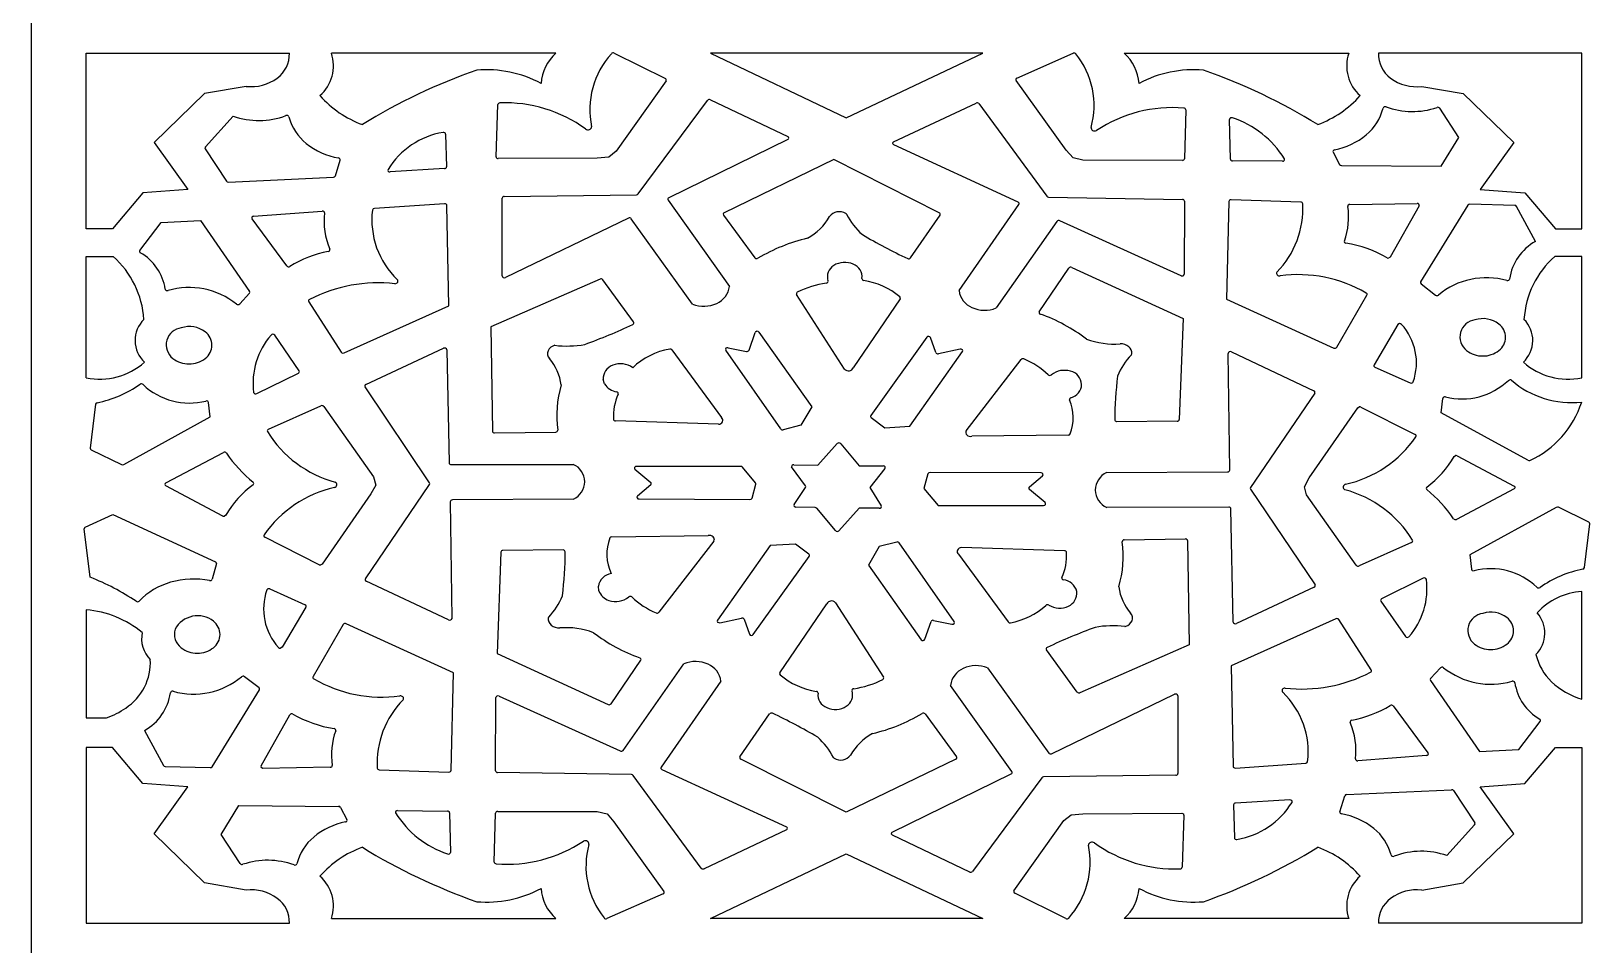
# Model space of a CAD drawing. Extents: x 0 to 1000, y 0 to 1000.
# Drawn here: x 0 to 286.7, y 341.8 to 509.8 of the extents above; entities that cross this region are included whole.
import ezdxf

# ---------------------------------------------------------------- set-up
doc = ezdxf.new("R2010")
doc.units = 0
doc.layers.add('WHITE', color=7, linetype='CONTINUOUS')

msp = doc.modelspace()

# ---------------------------------------------------------------- linework, layer by layer
at = {"layer": 'WHITE', "linetype": 'Continuous'}
for p, q in [((0, 1000), (0, 0)), ((10.1211, 473.424), (10.1211, 505.7211)), ((10.1211, 505.7211), (47.4949, 505.7211)), ((96.5472, 505.7211), (55.2218, 505.7211)), ((107.2497, 505.7211), (116.6621, 501.0519)), ((175.0745, 505.7211), (124.9941, 505.7211)), ((124.9941, 505.7211), (149.9393, 493.843)), ((149.9393, 493.843), (175.0745, 505.7211)), ((181.344, 501.1595), (191.6893, 505.7083)), ((201.0564, 505.7211), (242.382, 505.7211)), ((285.2334, 505.7211), (247.8596, 505.7211)), ((285.2334, 473.424), (285.2334, 505.7211)), ((39.5469, 499.619), (31.8933, 498.2972)), ((116.7963, 500.6234), (107.6321, 487.6833)), ((190.3924, 487.9114), (181.1936, 500.7212)), ((255.8076, 499.619), (263.4612, 498.2972)), ((31.8933, 498.2972), (22.6208, 489.2852)), ((85.5245, 486.6786), (85.8719, 496.2671)), ((111.6641, 479.8407), (124.4144, 497.0549)), ((124.9411, 497.1644), (139.1691, 490.3895)), ((158.663896, 489.400365), (173.8156, 496.5608)), ((174.3421, 496.4495), (186.8359, 479.4132)), ((263.4612, 498.2972), (272.7339, 489.2852)), ((37.1418, 494.1487), (32.0503, 488.4776)), ((212.4069, 495.3207), (212.1601, 486.3313)), ((220.6124, 486.2517), (220.435, 493.5419)), ((262.6326, 490.239), (259.1261, 495.6025)), ((76.2494, 490.8615), (76.411, 484.8206)), ((22.6208, 489.2852), (28.8025, 480.6336)), ((32.0211, 488.1418), (35.9186, 482.1854)), ((107.6321, 487.6833), (106.2417, 486.6377)), ((139.1734, 489.8453), (117.3138, 479.1295)), ((158.6665, 488.8507), (158.4693, 489.1242)), ((181.5592, 478.3158), (158.6665, 488.8507)), ((191.6594, 486.4916), (190.3924, 487.9114)), ((239.5011, 487.529), (240.6875, 485.2851)), ((259.4008, 484.9455), (262.6326, 490.239)), ((272.7339, 489.2852), (266.5521, 480.6336)), ((55.9548, 483.1672), (56.8223, 486.0735)), ((104.1021, 486.4518), (85.9142, 486.3531)), ((106.2417, 486.6377), (104.1021, 486.4518)), ((147.6773, 486.1848), (127.4883, 476.405)), ((167.0656, 476.3923), (147.6773, 486.1848)), ((193.4637, 486.0313), (191.6594, 486.4916)), ((211.7726, 486.0222), (193.4637, 486.0313)), ((230.1929, 485.8474), (220.9946, 485.942)), ((241.0394, 485.0943), (259.4008, 484.9455)), ((36.2826, 482.0187), (55.6008, 482.9264)), ((76.0518, 484.4982), (66.0236, 483.901)), ((20.5601, 480.0327), (14.9672, 473.424)), ((28.8025, 480.6336), (20.5601, 480.0327)), ((86.6583, 464.7626), (86.6387, 479.0566)), ((87.0199, 479.373), (111.3389, 479.6882)), ((187.1604, 479.2595), (211.7963, 478.8516)), ((266.5521, 480.6336), (274.7944, 480.0327)), ((274.7944, 480.0327), (280.3875, 473.424)), ((40.9295, 475.7399), (53.5527, 476.7049)), ((76.0648, 478.042), (63.1329, 477.1694)), ((76.822, 459.2541), (76.484, 477.7316)), ((117.1781, 478.6996), (128.4628, 462.8378)), ((127.3105, 476.2103), (127.3539, 475.9701)), ((170.7084, 462.0685), (181.7058, 477.8843)), ((212.1757, 478.5342), (212.1029, 465.0872)), ((220.3389, 478.4632), (219.8746, 460.519)), ((220.4609, 478.687), (220.3389, 478.4632)), ((233.557, 478.3498), (220.7419, 478.7725)), ((242.5901, 477.9113), (254.9495, 478.1006)), ((255.3089, 477.6526), (250.0211, 468.2452)), ((264.2929, 477.7987), (255.5967, 463.6864)), ((272.9189, 477.75), (264.6519, 477.9726)), ((276.7309, 471.1262), (273.2607, 477.5614)), ((14.9672, 473.424), (10.1211, 473.424)), ((19.9798, 469.4638), (23.9162, 474.6248)), ((23.9162, 474.6248), (31.1472, 474.9865)), ((31.1472, 474.9865), (40.1703, 461.9303)), ((47.0144, 466.6182), (40.634, 475.2619)), ((109.8644, 475.4088), (87.2429, 464.4907)), ((121.6743, 459.6136), (110.3956, 475.2967)), ((127.3539, 475.9701), (133.1455, 468.1027)), ((161.7737, 468.0872), (167.1996, 475.9683)), ((188.7069, 474.7903), (177.523, 458.8811)), ((211.5277, 464.8122), (189.2307, 474.9094)), ((280.3875, 473.424), (285.2334, 473.424)), ((10.1211, 446.067), (10.1211, 468.3572)), ((10.1211, 468.3572), (15.079, 468.3572)), ((250.0211, 468.2452), (249.769, 468.0715)), ((285.2334, 468.3572), (280.2757, 468.3572)), ((285.2334, 446.067), (285.2334, 468.3572)), ((185.4494, 458.2028), (190.8994, 466.2312)), ((191.4278, 466.3536), (211.8967, 456.9696)), ((104.6583, 464.1999), (84.5763, 455.3882)), ((110.8222, 456.3058), (105.1749, 464.0827)), ((255.6751, 463.3158), (258.3242, 461.2495)), ((40.1436, 461.5861), (38.3564, 459.6253)), ((51.066, 460.0123), (57.0251, 450.7404)), ((57.5545, 450.6103), (76.822, 459.2541)), ((149.6464, 447.6417), (140.8012, 461.3517)), ((159.8812, 460.5389), (151.2138, 447.8733)), ((219.8746, 460.519), (239.6445, 451.5192)), ((240.1833, 451.6604), (245.7238, 461.2397)), ((211.8967, 456.9696), (211.2029, 438.3653)), ((251.7357, 456.0076), (251.4191, 455.8302)), ((49.2935, 447.3345), (44.7945, 453.8851)), ((84.5763, 455.3882), (84.8562, 436.2246)), ((132.0567, 451.1186), (133.1754, 454.3727)), ((133.390022, 454.575706), (133.5, 454.6008)), ((133.8837, 454.4452), (143.585, 440.7297)), ((164.7449, 453.5124), (154.449, 439.123)), ((166.4203, 450.6993), (165.4514, 453.4406)), ((251.4191, 455.8302), (247.0385, 448.4415)), ((57.2562, 450.5847), (57.5545, 450.6103)), ((61.561, 444.8033), (75.8619, 451.4753)), ((76.4413, 451.2061), (76.8786, 430.3931)), ((117.8832, 451.1936), (126.9849, 438.7329)), ((137.8848, 436.6451), (127.7686, 451.1191)), ((128.1981, 451.5827), (131.5907, 450.8972)), ((161.6319, 437.1355), (171.3308, 450.852)), ((170.8994, 451.3165), (166.8883, 450.4805)), ((171.3039, 451.2011), (171.222289, 451.266283)), ((220.4902, 429.08), (220.2193, 450.533)), ((220.7998, 450.8102), (235.9726, 443.6771)), ((171.9949, 436.3058), (182.1158, 449.4144)), ((247.2009, 448.0265), (253.6898, 445.12)), ((41.511, 443.1388), (49.1559, 446.9093)), ((105.493153, 444.922722), (105.2251, 445.7049)), ((271.7517, 445.5688), (272.0196, 445.6878)), ((73.2993, 426.7544), (61.4138, 444.3761)), ((236.1179, 443.2495), (224.2926, 425.8979)), ((259.4038, 439.6344), (259.6914, 442.2627)), ((11.8382, 441.1901), (10.8592, 433.1311)), ((17.0245, 430.1152), (32.9308, 438.8758)), ((32.9308, 438.8758), (32.6432, 441.5041)), ((43.6382, 436.5734), (53.2976, 440.8936)), ((53.8194, 440.7743), (62.9641, 427.825)), ((143.585, 440.7297), (141.5648, 437.3275)), ((154.5214, 438.7308), (157.0128, 436.8625)), ((235.0859, 427.6326), (244.0751, 440.5411)), ((244.0751, 440.5411), (244.3156, 440.6913)), ((244.6152, 440.654), (254.613, 435.614)), ((275.3101, 430.8738), (259.4038, 439.6344)), ((85.2501, 435.9121), (96.4917, 436.073)), ((126.4469, 437.5089), (107.4811, 438.1103)), ((141.5648, 437.3275), (138.3373, 436.5)), ((157.0128, 436.8625), (161.6319, 437.1355)), ((199.7471, 437.9543), (199.4711, 438.045)), ((210.8203, 438.0588), (199.7471, 437.9543)), ((144.6988, 429.9593), (148.2843, 433.9432)), ((148.9163, 433.9345), (152.3329, 429.8526)), ((190.7934, 435.5183), (173.0243, 435.3136)), ((11.0456, 432.8286), (16.6087, 430.1062)), ((24.7572, 426.7248), (35.3699, 432.3318)), ((77.2669, 430.0822), (99.734753, 430.129899)), ((261.7615, 431.5731), (262.0053, 431.7458)), ((262.3247, 431.7078), (272.8339, 426.1522)), ((62.9641, 427.825), (63.3779, 426.3192)), ((111.0714, 429.2292), (113.9639, 426.8112)), ((130.5432, 429.7675), (111.3485, 429.7662)), ((133.2536, 426.751), (130.8639, 429.6286)), ((142.4457, 426.1781), (139.866803, 429.704704)), ((140.2976, 430.0638), (144.6988, 429.9593)), ((152.3329, 429.8526), (156.7357, 429.8344)), ((157.0594, 429.3469), (154.3067, 425.8592)), ((164.9794, 428.4036), (164.2436, 425.708)), ((185.7716, 428.5664), (165.3595, 428.6511)), ((183.6252, 425.975), (186.0488, 428.0309)), ((197.8296, 428.6279), (220.1058, 428.7606)), ((234.2131, 426.0268), (235.0859, 427.6326)), ((35.2665, 420.6383), (24.7572, 426.1937)), ((62.5053, 424.7134), (53.5162, 411.8049)), ((61.4734, 409.0965), (73.2986, 426.448)), ((63.3779, 426.3192), (62.5053, 424.7134)), ((113.9658, 426.371), (111.5423, 424.3152)), ((132.6116, 423.9424), (133.3111, 426.5048)), ((140.3684, 422.7389), (142.4532, 425.8648)), ((154.3067, 425.8592), (156.3584, 422.5156)), ((164.2436, 425.708), (166.8425, 422.5786)), ((186.5196, 423.1168), (183.6272, 425.5348)), ((224.2918, 425.5916), (236.1772, 407.97)), ((234.627, 424.5212), (234.2131, 426.0268)), ((243.7719, 411.5719), (234.627, 424.5212)), ((272.8339, 425.6214), (262.2211, 420.0142)), ((272.8339, 426.1522), (273.0108, 425.8868)), ((77.1009, 423.266), (77.372, 401.813)), ((99.7615, 423.7181), (77.4854, 423.5854)), ((111.8194, 423.7797), (132.2315, 423.6951)), ((144.2067, 422.1881), (140.6972, 422.2716)), ((147.9493, 417.9479), (144.5152, 422.0504)), ((152.3017, 422.0731), (148.5813, 417.9391)), ((156.0102, 422.0577), (152.3017, 422.0731)), ((166.8425, 422.5786), (186.2425, 422.5798)), ((220.3242, 422.2637), (197.8558, 422.2163)), ((221.1497, 401.1399), (220.7126, 421.9529)), ((280.5665, 422.2308), (264.6604, 413.4702)), ((286.5455, 419.5173), (280.9823, 422.2399)), ((9.9294, 418.56), (15.0347, 420.9351)), ((15.0347, 420.9351), (33.8837, 412.2305)), ((35.8297, 420.7729), (35.5859, 420.6002)), ((285.7528, 411.1558), (286.7318, 419.2149)), ((10.8821, 409.3692), (9.7358, 418.2521)), ((52.9758, 411.6921), (42.978, 416.732)), ((106.7976, 416.8277), (124.5668, 417.0325)), ((125.5962, 416.0402), (115.4753, 402.9316)), ((159.2537, 415.846), (156.0262, 415.0186)), ((201.0996, 416.273), (212.3409, 416.4341)), ((212.7351, 416.1216), (213.0148, 396.9578)), ((253.9528, 415.7726), (244.2934, 411.4524)), ((86.3881, 413.9807), (85.6945, 395.3764)), ((97.8439, 414.3917), (86.7707, 414.2872)), ((98.1202, 414.3009), (97.8439, 414.3917)), ((135.9591, 415.2106), (126.2604, 401.494)), ((132.8464, 398.8336), (143.1423, 413.223)), ((140.5782, 415.4836), (135.9591, 415.2106)), ((143.0698, 413.6154), (140.5782, 415.4836)), ((156.0262, 415.0186), (154.0063, 411.6164)), ((169.8224, 401.227), (159.7062, 415.7009)), ((170.6061, 413.6132), (179.7079, 401.1524)), ((190.1101, 414.2357), (171.1441, 414.8372)), ((264.6604, 413.4702), (264.9478, 410.8419)), ((34.0711, 411.887), (33.2906, 409.0024)), ((53.5162, 411.8049), (53.2754, 411.6547)), ((154.0063, 411.6164), (163.7073, 397.9007)), ((265.1151, 410.6089), (265.4416, 410.5663)), ((43.3431, 407.0378), (43.567, 407.241)), ((43.9012, 407.226), (50.3902, 404.3195)), ((76.7913, 401.5358), (61.6185, 408.6689)), ((104.443033, 406.904791), (104.3529, 407.7137)), ((236.03, 407.5428), (221.7294, 400.8708)), ((256.08, 409.2072), (248.4354, 405.4367)), ((137.7101, 391.8072), (146.3775, 404.4727)), ((147.9448, 404.7043), (156.7898, 390.9943)), ((248.2978, 405.0115), (252.7965, 398.4611)), ((285.2334, 386.9849), (285.2334, 406.7683)), ((10.1211, 403.4162), (10.1211, 383.5365)), ((50.5525, 403.9045), (46.1719, 396.5158)), ((77.372, 401.813), (77.1801, 401.5369)), ((126.6916, 401.0295), (130.7028, 401.8655)), ((131.1707, 401.6468), (132.1398, 398.9054)), ((166.0005, 401.4488), (169.393, 400.7633)), ((240.0365, 401.7358), (220.7692, 393.092)), ((246.5251, 392.3337), (240.566, 401.6056)), ((57.4077, 400.6857), (51.8674, 391.1063)), ((77.7166, 391.827), (57.9466, 400.8268)), ((164.4156, 397.9735), (165.5345, 401.2275)), ((46.1719, 396.5158), (45.8553, 396.3385)), ((192.4164, 388.2633), (186.7688, 396.0402)), ((213.0148, 396.9578), (192.9328, 388.1461)), ((253.1166, 398.2997), (253.4533, 398.4362)), ((85.6945, 395.3764), (106.1633, 385.9924)), ((106.6916, 386.1149), (112.1416, 394.1433)), ((108.8842, 377.5557), (120.068, 393.4649)), ((112.1696, 394.3982), (111.9574, 394.5866)), ((220.7692, 393.092), (221.1072, 374.6144)), ((41.9159, 389.0302), (39.2668, 391.0965)), ((77.2521, 373.8828), (77.7166, 391.827)), ((126.8826, 390.2776), (115.8853, 374.4617)), ((175.9167, 392.7326), (187.1954, 377.0493)), ((257.4207, 390.4158), (266.4438, 377.3595)), ((259.2346, 392.7208), (257.4474, 390.7599)), ((33.2981, 374.5474), (41.9945, 388.6596)), ((85.41531, 373.81369), (85.4881, 387.2588)), ((86.0633, 387.5338), (108.3605, 377.4366)), ((180.4129, 373.6465), (169.1284, 389.5082)), ((187.7266, 376.9372), (210.3483, 387.8553)), ((210.9327, 387.5834), (210.9523, 373.2894)), ((130.3915, 376.3777), (135.8173, 384.2588)), ((164.4455, 384.2433), (170.2371, 376.3759)), ((250.5766, 385.7278), (256.9573, 377.0843)), ((10.1211, 383.5365), (13.8838, 383.5365)), ((42.2821, 374.6935), (47.5699, 384.1008)), ((273.6748, 377.7214), (277.6112, 382.8822)), ((20.8601, 381.22), (24.3305, 374.7846)), ((14.9672, 378.0645), (10.1211, 378.0645)), ((10.1211, 378.0645), (10.1211, 345.7674)), ((20.5601, 371.4556), (14.9672, 378.0645)), ((149.9137, 366.1612), (130.5254, 375.9538)), ((170.1027, 375.941), (149.9137, 366.1612)), ((256.6616, 376.6061), (244.0383, 375.641)), ((256.9573, 377.0843), (256.9711, 376.7785)), ((266.4438, 377.3595), (273.6748, 377.7214)), ((274.7944, 371.4556), (280.3875, 378.0645)), ((280.3875, 378.0645), (285.2334, 378.0645)), ((285.2334, 378.0645), (285.2334, 345.7674)), ((24.6721, 374.596), (32.9394, 374.3735)), ((42.6415, 374.2455), (42.3101, 374.3883)), ((55.0011, 374.4347), (42.6415, 374.2455)), ((64.0341, 373.9962), (76.8492, 373.5735)), ((110.4308, 373.0866), (85.795, 373.4944)), ((123.2489, 355.8966), (110.7552, 372.9329)), ((115.8489, 374.2212), (116.032, 374.0302)), ((116.032, 374.0302), (138.9247, 363.4953)), ((158.4176, 362.5007), (180.2775, 373.2165)), ((210.5712, 372.973), (186.2524, 372.6578)), ((221.5264, 374.3041), (234.4584, 375.1766)), ((28.8025, 370.8549), (20.5601, 371.4556)), ((22.6208, 362.2033), (28.8025, 370.8549)), ((185.927, 372.5053), (173.1766, 355.2911)), ((241.9902, 369.4195), (261.3086, 370.3273)), ((261.6724, 370.1605), (265.57, 364.2044)), ((266.5521, 370.8549), (274.7944, 371.4556)), ((272.7339, 362.2033), (266.5521, 370.8549)), ((34.9586, 362.107), (38.1902, 367.4006)), ((38.1902, 367.4006), (56.5518, 367.2518)), ((56.9035, 367.0609), (58.0899, 364.8169)), ((221.1803, 367.5256), (221.3416, 361.4845)), ((231.5676, 368.445), (221.5392, 367.8478)), ((231.9139, 368.3099), (231.5676, 368.445)), ((240.7687, 366.2727), (241.6362, 369.1788)), ((67.3983, 366.4986), (76.5964, 366.404)), ((76.9789, 366.0943), (77.156, 358.8041)), ((85.1841, 357.0252), (85.4311, 366.0147)), ((85.8185, 366.3239), (104.1275, 366.3148)), ((104.1275, 366.3148), (105.9317, 365.8545)), ((105.9317, 365.8545), (107.1986, 364.4346)), ((107.1986, 364.4346), (116.3976, 351.6248)), ((180.7947, 351.7227), (189.9589, 364.6627)), ((189.9589, 364.6627), (191.3494, 365.7083)), ((191.3494, 365.7083), (193.4891, 365.8942)), ((193.4891, 365.8942), (211.6768, 365.9929)), ((211.6768, 365.9929), (211.9565, 365.8978)), ((212.0668, 365.6674), (211.7194, 356.0788)), ((31.8933, 353.1914), (22.6208, 362.2033)), ((38.4649, 356.7435), (34.9586, 362.107)), ((138.9285, 362.9462), (123.7754, 355.7852)), ((158.4219, 361.9565), (158.2296, 362.2278)), ((172.6499, 355.1816), (158.4219, 361.9565)), ((265.5407, 363.8684), (260.4495, 358.1973)), ((263.4612, 353.1914), (272.7339, 362.2033)), ((124.9941, 346.6249), (149.9393, 358.503)), ((149.9393, 358.503), (175.0745, 346.6249)), ((39.5469, 351.8695), (31.8933, 353.1914)), ((255.8076, 351.8695), (263.4612, 353.1914)), ((116.247, 351.1865), (105.902, 346.6378)), ((190.3413, 346.6249), (180.9289, 351.2941)), ((10.1211, 345.7674), (47.4949, 345.7674)), ((55.2216, 346.6249), (96.5472, 346.6249)), ((175.0745, 346.6249), (124.9941, 346.6249)), ((242.382, 346.6249), (201.0564, 346.6249)), ((285.2334, 345.7674), (247.8596, 345.7674))]:
    msp.add_line(p, q, dxfattribs=at)
for centre, radius, start, end in [((42.03126, 505.547269), 5.466404, 306.398334, 1.822305), ((48.321606, 503.397538), 7.280908, 311.251654, 18.610368), ((101.762525, 499.686932), 7.975638, 130.83682, 176.507432), ((118.163985, 495.341212), 15.382082, 138.008187, 191.802424), ((107.051059, 505.323875), 0.444124, 63.431598, 136.033991), ((191.870493, 505.307447), 0.439903, 41.216302, 114.323835), ((180.289934, 496.089733), 15.240632, 344.742255, 38.596382), ((195.841075, 499.686932), 7.975638, 3.492568, 49.16318), ((249.281619, 503.39726), 7.280451, 161.386111, 228.749126), ((253.142334, 505.4596), 5.289202, 177.166122, 234.617294), ((118.213985, 399.239288), 109.548758, 109.328954, 121.531176), ((83.735069, 481.280328), 21.407068, 61.949603, 94.771722), ((213.868617, 481.279985), 21.407411, 85.228316, 118.050168), ((179.387267, 399.234142), 109.554425, 58.46914, 70.670729), ((40.452537, 507.723324), 8.154768, 263.623803, 306.254097), ((116.56077, 500.7849), 0.285581, 325.561963, 69.217639), ((181.404456, 500.880337), 0.264168, 160.986644, 217.042594), ((181.470433, 500.846218), 0.337833, 111.977752, 159.160934), ((254.847532, 507.51869), 7.957816, 233.191795, 276.929308), ((67.407991, 510.527021), 19.050573, 221.420255, 250.10171), ((86.225232, 496.217599), 0.356782, 86.727297, 172.024963), ((87.222641, 471.520468), 25.072376, 53.938436, 92.233314), ((124.748615, 496.768788), 0.439954, 64.054683, 139.434106), ((174.007013, 496.165327), 0.43936, 40.29982, 115.827451), ((230.195766, 510.526669), 19.050223, 289.898491, 318.580227), ((41.860936, 507.559316), 14.216711, 250.613255, 290.582489), ((47.022912, 493.816027), 0.464025, 68.04505, 110.698737), ((47.082431, 493.932593), 0.333862, 16.586805, 70.03986), ((56.480724, 496.486209), 9.405278, 195.151692, 231.308347), ((210.023867, 470.357271), 25.366756, 85.410771, 123.597066), ((212.060321, 495.295255), 0.347512, 4.198923, 91.124716), ((220.751316, 493.529248), 0.316569, 117.243377, 177.709478), ((220.822822, 493.402619), 0.461918, 70.633313, 117.938827), ((215.439131, 476.963123), 17.760403, 31.71399, 71.83506), ((239.655317, 497.90704), 9.328715, 309.64354, 345.827636), ((249.031085, 495.522939), 0.345779, 111.884517, 163.17925), ((249.080377, 495.413786), 0.465466, 69.970658, 112.506795), ((254.088894, 509.229942), 14.2305, 250.077205, 288.629974), ((258.783816, 495.340764), 0.430887, 37.404287, 110.218688), ((78.197271, 476.622149), 14.740831, 99.474511, 148.389673), ((75.863642, 490.722218), 0.449377, 58.506092, 101.923237), ((75.94788, 490.843519), 0.302056, 3.41268, 60.111132), ((102.427866, 492.457292), 0.803929, 236.281943, 289.90701), ((102.516607, 492.266737), 0.594835, 288.119463, 353.073275), ((139.061925, 490.109728), 0.299597, 1.639475, 69.039205), ((195.495882, 491.98116), 0.512017, 168.983777, 242.669045), ((195.66305, 492.219119), 0.801126, 239.860564, 293.86715), ((237.383343, 500.558752), 12.82028, 280.705272, 309.901271), ((32.244441, 488.291549), 0.268897, 136.218882, 213.841637), ((58.73128, 499.194067), 12.925865, 231.025336, 260.197863), ((139.052296, 490.12993), 0.309323, 293.048677, 357.845253), ((158.779817, 489.112041), 0.310755, 111.902642, 177.757573), ((239.735707, 487.65432), 0.26598, 148.017357, 208.109873), ((239.828914, 487.585335), 0.381688, 99.67014, 146.644447), ((56.474619, 486.078722), 0.382313, 38.190827, 81.564868), ((56.565027, 486.148649), 0.268024, 343.717085, 38.39154), ((76.062825, 484.847217), 0.349191, 268.190771, 355.628362), ((85.812008, 486.674308), 0.28754, 179.144798, 231.878341), ((85.901849, 486.775984), 0.423064, 230.806969, 271.672958), ((211.804137, 486.380106), 0.359293, 264.964326, 352.192821), ((220.966858, 486.29845), 0.357528, 187.513417, 274.450278), ((230.207704, 486.262786), 0.415649, 267.958927, 319.52846), ((230.314179, 486.163339), 0.270182, 320.916005, 30.237966), ((241.026866, 485.491094), 0.396992, 211.257664, 271.809283), ((36.25034, 482.429017), 0.411583, 216.292098, 274.495465), ((55.604524, 483.301533), 0.375152, 269.431269, 339.017842), ((65.876397, 484.2155), 0.268148, 150.289141, 221.992391), ((65.982743, 484.308107), 0.409152, 221.667496, 275.730984), ((86.992287, 479.018433), 0.355641, 85.546908, 173.83915), ((111.344416, 480.099425), 0.411262, 269.231497, 321.016227), ((117.413844, 478.861554), 0.286014, 110.474243, 214.488653), ((187.155596, 479.668758), 0.409286, 218.638127, 270.672557), ((211.822707, 478.497709), 0.354875, 5.901995, 94.267374), ((53.595595, 476.278024), 0.429025, 51.460716, 95.738204), ((53.690759, 476.386502), 0.284967, 354.683988, 52.837723), ((67.175422, 474.834564), 13.288777, 173.407979, 202.860141), ((77.804337, 475.055356), 15.136199, 173.03926, 226.313596), ((63.13123, 476.808652), 0.360752, 89.734748, 167.016841), ((76.10234, 477.609326), 0.4343, 54.116511, 94.958727), ((76.189028, 477.718291), 0.295273, 2.583377, 55.351944), ((127.623615, 476.102897), 0.331023, 114.12807, 161.067287), ((148.586418, 474.513369), 2.058274, 100.217808, 145.718878), ((148.684862, 474.209829), 2.374853, 59.463342, 101.256172), ((149.720841, 475.967421), 0.334662, 27.085682, 59.339942), ((160.925576, 481.555909), 12.186428, 206.492388, 228.836833), ((166.961731, 476.126299), 0.285561, 326.406785, 68.670219), ((181.43787, 478.016544), 0.322917, 19.587464, 67.930464), ((181.490445, 478.039794), 0.265624, 324.169357, 18.664279), ((220.722472, 478.331841), 0.441087, 87.475546, 126.371366), ((217.324143, 477.154686), 16.628153, 315.379779, 3.091314), ((233.574243, 477.991287), 0.358927, 9.641264, 92.753496), ((229.360807, 475.626146), 12.996335, 340.027501, 8.560567), ((242.498733, 477.589861), 0.287861, 132.380489, 185.811596), ((242.589686, 477.483661), 0.42764, 89.944539, 131.791089), ((254.973215, 477.699871), 0.40143, 39.961763, 93.386733), ((255.077189, 477.78517), 0.266954, 330.224562, 40.262495), ((264.627359, 477.565752), 0.407587, 86.548097, 145.143101), ((272.923374, 477.354086), 0.395939, 31.574088, 90.647431), ((40.845006, 475.424761), 0.266547, 147.621349, 217.662014), ((40.947034, 475.344219), 0.396069, 92.537267, 145.685012), ((110.062251, 474.98609), 0.466721, 78.111377, 115.082099), ((110.086619, 475.060658), 0.388826, 37.37758, 79.361605), ((137.369449, 481.345418), 11.078753, 299.547619, 329.20047), ((189.045191, 474.513883), 0.436861, 64.872091, 140.747787), ((150.145588, 440.540579), 32.013316, 103.204448, 120.895056), ((200.202726, 551.662248), 92.317759, 239.180001, 245.038716), ((241.826609, 471.097437), 0.266603, 160.370245, 217.782033), ((241.918998, 471.167049), 0.382274, 217.544521, 262.907864), ((238.429786, 448.939799), 22.117374, 60.132347, 81.046961), ((281.26254, 462.923928), 9.370861, 118.920033, 172.140746), ((3.839288, 455.698805), 16.928263, 3.687705, 48.397309), ((20.202519, 469.293961), 0.280087, 142.671886, 242.686928), ((15.406974, 460.93141), 9.360187, 8.714619, 60.092319), ((58.728305, 448.200634), 21.452681, 100.946243, 121.31165), ((54.589243, 469.644384), 0.38696, 279.738744, 324.176561), ((54.681553, 469.570346), 0.268847, 325.456122, 22.239658), ((133.456338, 468.347228), 0.395493, 218.191175, 262.088303), ((133.476588, 468.411006), 0.461589, 260.688235, 300.059881), ((161.436571, 468.390763), 0.464878, 245.542139, 282.779313), ((161.45603, 468.32593), 0.397374, 282.110737, 323.074995), ((249.669585, 468.521697), 0.461043, 240.734445, 282.452535), ((291.515412, 455.698805), 16.928263, 131.602691, 176.312971), ((47.325664, 466.863632), 0.396386, 218.255783, 262.321363), ((47.345242, 466.927511), 0.462436, 260.974789, 300.435863), ((86.970137, 464.77795), 0.312214, 182.818151, 248.18214), ((148.902531, 464.604267), 2.435434, 121.415064, 197.670975), ((149.659519, 463.452038), 3.813601, 65.734122, 122.097811), ((150.336994, 464.574631), 2.516623, 353.613605, 69.294082), ((191.217453, 465.995125), 0.396092, 102.384919, 143.415374), ((191.238041, 465.929959), 0.464198, 65.871281, 103.141852), ((211.71559, 465.23612), 0.463692, 246.096139, 294.978965), ((211.77931, 465.112264), 0.324559, 294.015443, 355.570924), ((229.4945, 465.253541), 0.401417, 146.516719, 222.995244), ((229.657703, 465.400584), 0.62107, 222.649721, 279.648871), ((233.086675, 440.161267), 24.850464, 59.755584, 97.688964), ((24.969774, 462.39939), 0.314638, 189.104981, 244.79855), ((25.044407, 462.521389), 0.45707, 242.844911, 286.079251), ((29.069831, 448.690512), 13.947695, 51.429501, 106.232293), ((39.950778, 461.774193), 0.269369, 315.711335, 35.417428), ((63.833397, 436.144921), 27.370602, 83.520724, 117.495655), ((66.924969, 463.933806), 0.593113, 269.713198, 327.771461), ((67.076762, 463.814943), 0.401796, 330.567315, 47.230917), ((87.045704, 464.907478), 0.461075, 245.445445, 295.320845), ((104.839381, 463.800928), 0.438142, 40.02379, 114.411784), ((124.506938, 463.379662), 3.992801, 294.02268, 352.200334), ((141.044167, 461.501643), 0.28551, 111.873074, 211.680118), ((148.767862, 446.35841), 17.283581, 98.273768, 116.938553), ((146.232049, 463.854993), 0.395894, 277.058839, 321.621321), ((146.32775, 463.773403), 0.270254, 322.584592, 19.809381), ((153.166256, 464.27137), 0.329084, 175.934708, 266.226896), ((151.054668, 450.466713), 13.63738, 49.978096, 81.184669), ((174.520795, 462.529057), 3.840113, 186.888252, 247.7058), ((255.831012, 463.542376), 0.275037, 148.422259, 235.467234), ((267.725797, 450.555302), 13.891668, 74.353496, 129.569035), ((271.593286, 464.378179), 0.462072, 254.833966, 297.549383), ((271.658473, 464.258197), 0.325553, 297.144042, 350.64886), ((38.041679, 459.934884), 0.437382, 230.911383, 273.673195), ((38.051485, 459.926868), 0.428855, 272.434311, 315.316251), ((51.308044, 460.161938), 0.284565, 112.990388, 211.725452), ((123.764977, 464.852686), 5.640829, 248.245347, 294.815286), ((159.656909, 460.694674), 0.273078, 325.219353, 52.115237), ((175.402889, 464.068347), 5.603785, 245.330922, 292.230617), ((245.476953, 461.37682), 0.282374, 330.948458, 63.352075), ((258.58758, 461.601087), 0.439297, 233.162442, 272.155153), ((258.595732, 461.600724), 0.438703, 271.092988, 309.825497), ((24.575557, 452.907888), 5.460884, 134.728055, 226.91468), ((110.550577, 456.175633), 0.332182, 293.757181, 340.600846), ((110.61287, 456.145639), 0.263573, 342.253354, 37.419941), ((185.666281, 458.050044), 0.265277, 144.841875, 202.670133), ((185.730638, 458.082338), 0.337145, 203.518919, 253.307877), ((175.668049, 429.276343), 30.176161, 52.310768, 70.715901), ((251.773808, 455.583989), 0.425322, 43.210793, 95.140535), ((265.975057, 453.557079), 3.144094, 96.763193, 232.563341), ((267.103131, 452.213373), 4.710572, 51.846822, 108.546891), ((268.101769, 453.420992), 3.144267, 1.239353, 52.562326), ((270.779201, 452.907836), 5.460738, 313.084479, 45.271287), ((27.983729, 452.107437), 3.144365, 96.73646, 232.559735), ((29.111462, 450.763464), 4.710681, 51.847764, 108.523796), ((30.110294, 451.971356), 3.144043, 1.240103, 52.5635), ((54.146815, 445.101083), 13.333262, 138.649979, 187.446445), ((44.453837, 453.61351), 0.433279, 87.279724, 136.856075), ((44.471315, 453.641758), 0.404554, 36.977907, 89.563116), ((69.031257, 543.352933), 96.891527, 289.787499, 295.460871), ((133.496876, 454.247784), 0.344893, 108.048339, 158.76531), ((133.555115, 454.185819), 0.418625, 38.287118, 97.565299), ((165.078699, 453.236365), 0.433147, 83.584181, 140.410967), ((165.107565, 453.293221), 0.374089, 23.201565, 87.00671), ((199.302314, 467.321226), 15.084525, 249.894861, 273.981125), ((244.365345, 448.789375), 10.477761, 340.594958, 42.553075), ((268.101993, 453.557133), 3.144046, 307.433898, 358.758276), ((30.110046, 452.107517), 3.144292, 307.436125, 358.758668), ((57.337223, 450.954316), 0.378393, 214.425143, 257.635854), ((76.054079, 451.055268), 0.461908, 65.503912, 114.585683), ((76.129065, 451.185172), 0.312936, 3.834598, 68.136673), ((96.376135, 450.474612), 1.380308, 157.860424, 220.815913), ((96.783427, 450.230435), 1.851017, 104.399913, 155.61015), ((98.556356, 470.153506), 18.267233, 262.977751, 280.330676), ((119.825948, 438.216069), 13.334721, 100.215597, 133.454004), ((117.552969, 450.921525), 0.427875, 39.484792, 102.412144), ((127.992371, 451.276173), 0.273396, 135.851227, 215.066466), ((128.10382, 451.155394), 0.437584, 77.55771, 134.667957), ((131.691125, 451.286942), 0.402473, 255.550895, 335.274572), ((166.78578, 450.871129), 0.403858, 205.180314, 284.705499), ((170.994838, 450.86698), 0.459539, 60.33328, 101.986556), ((171.112904, 451.010796), 0.26962, 323.916462, 44.89601), ((210.729166, 442.131551), 11.659975, 135.655736, 158.669797), ((200.517096, 450.074042), 2.205427, 49.93951, 94.355639), ((201.019099, 450.622374), 1.463001, 352.811381, 51.165865), ((202.184019, 450.48554), 0.290288, 315.340648, 350.834237), ((220.542524, 450.513336), 0.323822, 113.983317, 176.518575), ((220.606433, 450.388438), 0.463977, 65.369814, 114.924841), ((239.833435, 451.943642), 0.464594, 246.004348, 284.721718), ((239.858699, 451.868601), 0.385634, 283.924607, 327.323586), ((266.973736, 454.764611), 4.710355, 231.846417, 270.786587), ((267.10303, 454.765002), 4.710746, 269.213897, 308.151928), ((12.661425, 458.101616), 12.299806, 258.080703, 311.710425), ((28.982035, 453.314435), 4.709979, 231.843606, 270.786654), ((29.111313, 453.315022), 4.710565, 269.214073, 308.153913), ((49.054705, 447.176912), 0.286106, 290.713568, 33.421982), ((88.412147, 443.546786), 9.175264, 7.37532, 41.050485), ((107.903971, 445.84215), 2.682385, 109.860078, 182.932936), ((108.405743, 444.866402), 3.773178, 53.413348, 111.993211), ((150.359684, 448.289412), 0.963485, 222.241651, 279.73495), ((150.417851, 448.19002), 0.856649, 277.02359, 338.301638), ((182.445612, 449.123745), 0.439609, 66.016723, 138.611042), ((176.770952, 435.72082), 14.994269, 46.490128, 67.022332), ((190.049887, 443.64152), 3.783119, 72.507822, 128.912211), ((247.292474, 448.301611), 0.289951, 151.154017, 251.58931), ((282.693169, 458.101683), 12.299852, 228.289803, 281.918803), ((7.917089, 462.179087), 21.137431, 281.48917, 304.946007), ((20.278662, 444.477641), 0.453118, 85.400246, 124.088823), ((20.290022, 444.511272), 0.418773, 45.565912, 86.580487), ((29.1125, 453.77589), 12.374601, 226.428554, 284.207733), ((61.655858, 444.531655), 0.287731, 109.249049, 212.726194), ((116.15097, 439.108381), 19.467197, 163.232031, 187.922942), ((108.180905, 446.57084), 3.152825, 211.516449, 261.287011), ((187.381825, 446.910725), 0.426726, 227.621349, 269.902699), ((187.391913, 446.926054), 0.442187, 268.598717, 309.570773), ((190.662505, 444.718806), 2.58467, 2.507817, 78.291933), ((190.575957, 444.959498), 2.671792, 284.745561, 357.262655), ((258.183264, 438.615946), 58.828987, 172.423265, 180.337906), ((253.876526, 445.54779), 0.466766, 246.419272, 288.444), ((253.913733, 445.451346), 0.363536, 287.690116, 336.811351), ((263.222277, 454.534858), 12.375025, 255.793351, 313.570362), ((272.058211, 445.243308), 0.446166, 55.612423, 94.964513), ((283.362906, 458.309479), 16.834518, 228.962701, 276.379342), ((32.257872, 441.336877), 0.45594, 61.403868, 103.724311), ((32.334915, 441.459546), 0.311488, 8.223504, 63.046924), ((41.24714, 443.434549), 0.326966, 190.832385, 250.890536), ((41.310447, 443.556564), 0.463409, 248.432591, 295.6439), ((117.401002, 438.866352), 10.302025, 156.103227, 182.514941), ((107.650604, 443.085013), 0.373127, 34.825862, 81.881012), ((107.740407, 443.146517), 0.264285, 336.136981, 34.998846), ((191.322316, 442.080817), 0.302248, 102.674403, 198.862613), ((183.151435, 438.706926), 8.538408, 339.693937, 22.562964), ((235.877035, 443.40614), 0.287319, 326.963211, 70.572676), ((260.01026, 442.210321), 0.323133, 118.011613, 170.671375), ((260.077733, 442.089385), 0.4616, 76.537208, 118.355597), ((268.285831, 447.042122), 17.80628, 294.697912, 342.133663), ((12.175886, 441.124685), 0.343964, 98.120441, 169.036679), ((53.481402, 440.496734), 0.437362, 39.39304, 114.850398), ((126.64426, 438.223618), 0.612702, 336.326101, 56.222853), ((154.672398, 438.961457), 0.275687, 144.128657, 236.789422), ((244.411208, 440.237374), 0.463886, 63.912368, 101.894092), ((43.730213, 436.297935), 0.290426, 108.470859, 207.796558), ((61.304858, 447.087196), 20.91204, 211.494167, 255.064879), ((85.147343, 436.235079), 0.291332, 182.061359, 233.364738), ((85.235337, 436.339776), 0.427931, 232.275306, 271.976985), ((96.491871, 436.501339), 0.428339, 269.977086, 311.554057), ((96.583645, 436.394566), 0.28757, 311.982074, 6.07503), ((107.462617, 438.46752), 0.357698, 188.556527, 272.961967), ((126.436547, 438.373747), 0.864909, 270.685844, 332.740492), ((138.220241, 436.913066), 0.429332, 218.619496, 285.822258), ((172.516464, 435.991279), 0.609059, 148.908553, 228.488778), ((199.645973, 438.277335), 0.290792, 181.642522, 233.032176), ((210.847841, 438.416469), 0.358727, 265.596894, 351.799384), ((11.161897, 433.108942), 0.303507, 175.81324, 247.469374), ((148.593018, 433.638351), 0.433867, 88.668511, 135.361286), ((148.607027, 433.655791), 0.416328, 42.024372, 90.540413), ((172.768558, 436.247087), 0.967885, 227.350123, 285.321058), ((190.80875, 435.902846), 0.384852, 267.714183, 335.589918), ((237.032062, 447.501236), 21.572784, 282.788617, 325.223106), ((254.508792, 435.347708), 0.285956, 328.077034, 68.628102), ((16.807666, 430.523462), 0.462271, 244.506471, 297.973479), ((35.580969, 431.918215), 0.464331, 78.240663, 117.037007), ((35.606807, 431.993136), 0.385847, 35.609908, 79.72972), ((56.402453, 446.038805), 24.708916, 214.01106, 230.968581), ((77.234762, 430.439995), 0.359236, 187.500894, 275.132719), ((98.273143, 426.848865), 3.591864, 1.287955, 65.988351), ((246.15802, 440.432938), 17.943392, 306.22577, 330.411586), ((262.113773, 431.296222), 0.462479, 62.865595, 103.564878), ((275.527026, 431.281687), 0.461983, 241.994614, 295.49789), ((111.232422, 429.447593), 0.271337, 152.519686, 233.598606), ((111.332546, 429.369807), 0.396714, 87.695159, 149.223801), ((130.552635, 429.349608), 0.417999, 41.87036, 91.293314), ((140.275908, 429.651867), 0.412504, 86.985671, 172.640821), ((156.754815, 429.444326), 0.390542, 35.083916, 92.805453), ((156.853485, 429.517795), 0.267593, 320.309777, 34.354309), ((165.335399, 428.272492), 0.379374, 86.357721, 159.782158), ((185.795787, 428.188166), 0.379006, 29.240181, 93.658867), ((185.881857, 428.2488), 0.2745, 307.457282, 26.971798), ((199.435576, 425.282406), 3.710996, 115.642941, 177.930748), ((220.108913, 429.194261), 0.433672, 269.588727, 308.570913), ((220.192079, 429.087316), 0.298211, 308.889092, 358.594135), ((24.887494, 426.446308), 0.307464, 115.072767, 177.596895), ((24.8763, 426.464739), 0.296052, 181.071965, 246.278285), ((51.4297, 411.915973), 17.938929, 126.222037, 150.41418), ((40.660045, 426.630112), 0.295489, 304.945407, 356.893783), ((40.674654, 426.619856), 0.280505, 358.824302, 53.348566), ((60.559347, 404.845249), 21.572597, 102.789843, 145.224328), ((55.654852, 426.460805), 0.592388, 282.5626, 349.022434), ((55.727961, 426.405454), 0.511675, 353.552934, 68.522896), ((73.08117, 426.601698), 0.266268, 324.744145, 34.99406), ((98.155153, 427.063837), 3.711376, 295.64648, 357.92721), ((113.79754, 426.590378), 0.276475, 307.487787, 53.006813), ((133.050997, 426.573867), 0.269117, 345.128963, 41.162622), ((142.233734, 426.016286), 0.266671, 325.38475, 37.357901), ((183.793416, 425.75566), 0.276418, 127.48525, 233.035381), ((199.317722, 425.496933), 3.591625, 181.284824, 245.981198), ((224.509822, 425.744182), 0.26611, 144.714595, 214.986113), ((241.863843, 425.941119), 0.51241, 173.62666, 248.458658), ((241.936624, 425.884981), 0.592896, 102.598779, 169.010863), ((236.286091, 405.258761), 20.912192, 31.494051, 75.064845), ((256.917266, 425.726595), 0.281416, 178.919777, 233.253091), ((256.930126, 425.716126), 0.294648, 124.79193, 176.931249), ((241.189943, 406.307711), 24.707637, 34.011619, 50.970342), ((272.704074, 425.89959), 0.306993, 295.017609, 357.61222), ((77.397431, 423.259303), 0.296607, 128.695027, 178.706235), ((77.481873, 423.153221), 0.432194, 89.532454, 128.640133), ((111.709091, 424.097263), 0.274437, 127.427494, 206.96976), ((111.795439, 424.158349), 0.379406, 209.278195, 273.620853), ((132.255941, 424.073291), 0.37898, 266.302295, 339.79523), ((140.587207, 422.587498), 0.266081, 145.319078, 216.239894), ((140.687073, 422.662346), 0.390877, 216.435006, 271.484599), ((144.206363, 421.772916), 0.415184, 41.939028, 89.953463), ((156.022827, 422.470705), 0.413198, 268.248807, 320.37792), ((156.129634, 422.373748), 0.269177, 321.776545, 31.802059), ((186.258417, 422.976685), 0.397204, 267.703378, 329.200052), ((186.358807, 422.898286), 0.271298, 332.567979, 53.652605), ((220.35655, 421.906039), 0.359121, 7.497735, 95.168258), ((280.783426, 421.822921), 0.461976, 64.50166, 118.005836), ((35.477546, 421.049692), 0.462367, 242.841988, 283.55311), ((261.983859, 420.351932), 0.38487, 215.543375, 259.75394), ((262.009988, 420.42811), 0.46464, 258.254096, 297.023574), ((286.429725, 419.237387), 0.302911, 355.74266, 67.529412), ((10.039717, 418.27582), 0.304841, 111.215895, 184.462748), ((43.082004, 416.998051), 0.285657, 147.982371, 248.648571), ((114.454532, 413.636775), 8.553021, 159.71445, 204.657606), ((106.782258, 416.443523), 0.384483, 87.713107, 155.641694), ((124.822499, 416.098863), 0.968019, 47.345925, 105.316272), ((125.074542, 416.354759), 0.609159, 328.910052, 48.472748), ((148.258678, 418.226243), 0.416161, 221.977278, 270.526185), ((148.272124, 418.244744), 0.434751, 268.731565, 315.329123), ((159.370759, 415.432934), 0.429332, 38.619496, 105.822258), ((181.442077, 413.236755), 19.465275, 343.232984, 7.925008), ((201.007563, 415.951442), 0.287778, 132.000581, 186.159124), ((201.09902, 415.844652), 0.428348, 89.922382, 131.533495), ((212.355385, 416.006029), 0.428316, 52.251302, 91.938072), ((212.442599, 416.11004), 0.292729, 2.263144, 53.285686), ((253.861056, 416.048019), 0.290297, 288.42325, 27.820149), ((86.743444, 413.929176), 0.35906, 85.646576, 171.749703), ((39.410308, 413.728439), 58.826423, 352.425283, 0.339493), ((97.94509, 414.068828), 0.290725, 1.610721, 52.963651), ((142.918471, 413.384543), 0.276035, 324.181117, 56.754776), ((170.947618, 414.122738), 0.613403, 156.380976, 236.167978), ((171.154988, 413.971487), 0.865781, 90.720563, 152.705773), ((180.192468, 413.479362), 10.29957, 336.100133, 2.517133), ((190.12864, 413.878782), 0.357399, 8.514742, 92.973574), ((33.779802, 411.950948), 0.298235, 347.618309, 69.611959), ((53.179949, 412.108773), 0.463997, 243.897468, 281.871329), ((107.131717, 407.294566), 2.810248, 99.220877, 171.422628), ((244.109818, 411.848914), 0.436951, 219.34377, 294.843587), ((265.255927, 410.88658), 0.31135, 188.250741, 243.1079), ((268.478677, 398.569742), 12.375025, 46.429638, 104.206649), ((289.672843, 390.170474), 21.133729, 101.488256, 124.948498), ((285.415418, 411.221019), 0.343628, 278.07717, 349.059146), ((-4.256546, 370.286503), 41.91224, 55.801698, 68.82617), ((29.066055, 396.126478), 12.790249, 105.463731, 136.054972), ((29.880421, 393.747429), 15.301049, 78.916822, 106.027533), ((32.911855, 409.218124), 0.46385, 258.805138, 296.35879), ((32.968326, 409.106347), 0.338623, 296.194346, 342.12327), ((43.714612, 406.79931), 0.465703, 66.380647, 108.479555), ((61.713967, 408.939714), 0.287148, 146.906285, 250.581546), ((189.851522, 409.199656), 0.265146, 156.212948, 214.914325), ((189.94093, 409.261853), 0.37406, 214.888069, 261.818805), ((189.638358, 406.122372), 2.780431, 12.836512, 84.854946), ((209.178025, 408.798279), 9.174026, 187.370431, 221.049475), ((235.935285, 407.814396), 0.287638, 289.225398, 32.749845), ((243.444684, 407.244765), 13.332787, 318.649053, 7.447372), ((256.280568, 408.788993), 0.463815, 68.454494, 115.621997), ((256.344751, 408.912222), 0.325947, 10.728712, 70.994209), ((277.301255, 407.83401), 0.418173, 225.48977, 266.537637), ((277.312079, 407.869749), 0.454583, 265.447865, 304.048966), ((19.547458, 405.327271), 0.449185, 236.662584, 275.690952), ((19.557466, 405.303626), 0.424732, 274.663728, 314.848156), ((53.225526, 403.556672), 10.477623, 160.594963, 222.55411), ((50.29851, 404.044405), 0.289973, 331.15273, 71.566649), ((86.859774, 410.215139), 11.662145, 315.661419, 338.674421), ((107.127981, 407.856955), 2.848783, 199.526047, 252.914223), ((107.54095, 408.705558), 3.784061, 250.711822, 308.903887), ((110.199022, 405.420153), 0.441986, 88.563815, 129.58148), ((110.209637, 405.436463), 0.425538, 47.55945, 89.93761), ((120.824147, 416.631634), 15.001773, 226.495743, 247.017891), ((147.173425, 404.156229), 0.856534, 97.043118, 158.316563), ((147.231158, 404.055971), 0.964166, 42.254512, 99.718455), ((186.978768, 403.868536), 0.451448, 58.656068, 130.229565), ((189.763491, 406.456295), 2.601336, 293.80124, 6.263414), ((248.535994, 405.169282), 0.285713, 110.614739, 213.520811), ((286.184795, 394.255154), 12.549262, 94.347927, 136.665285), ((8.373601, 384.380302), 19.115941, 50.829913, 84.754938), ((30.617271, 397.581454), 4.71029, 51.845896, 151.486683), ((76.98451, 401.956975), 0.463377, 245.357148, 294.967056), ((96.572846, 401.724063), 1.463871, 172.836873, 231.15083), ((95.406097, 401.860547), 0.289385, 135.188169, 170.842986), ((115.145498, 403.222211), 0.439573, 246.013253, 318.614512), ((126.47787, 401.335062), 0.269359, 143.838686, 224.908521), ((130.805374, 401.475076), 0.403673, 25.176166, 104.720349), ((165.899875, 401.059402), 0.402189, 75.51113, 155.294274), ((177.728421, 414.225339), 13.435127, 280.297174, 311.821914), ((189.179522, 407.525527), 3.816685, 238.996772, 295.344627), ((201.215615, 401.871455), 1.379696, 339.842096, 40.834202), ((240.22343, 401.308374), 0.466515, 76.188549, 113.621621), ((240.253353, 401.391091), 0.37916, 34.454201, 77.595675), ((267.434767, 399.596107), 3.145804, 96.748084, 232.56431), ((268.563482, 398.251693), 4.712951, 51.846756, 108.53743), ((269.562708, 399.45989), 3.145829, 1.240601, 52.563798), ((272.736655, 399.136894), 5.707939, 315.809546, 40.808243), ((25.518368, 398.027856), 5.204473, 166.979745, 226.161428), ((29.488958, 398.924756), 3.14379, 163.265459, 232.564243), ((31.615831, 398.788853), 3.144206, 1.240085, 52.562321), ((31.615831, 398.924947), 3.144206, 307.437678, 358.759915), ((57.732376, 400.477169), 0.385875, 103.927166, 147.288356), ((57.757616, 400.40223), 0.464731, 66.005259, 104.723814), ((97.074011, 402.27201), 2.205472, 229.940261, 274.352782), ((98.289311, 385.026996), 15.082352, 69.893963, 93.984081), ((121.921603, 423.066686), 30.172847, 232.309379, 250.716813), ((126.590205, 401.440715), 0.423532, 224.302709, 283.851404), ((132.483253, 399.052545), 0.373647, 203.191684, 267.030982), ((132.512766, 399.109689), 0.433055, 263.520865, 320.391534), ((169.487247, 401.19125), 0.438206, 257.580065, 314.630404), ((169.598386, 401.069722), 0.273713, 315.946184, 35.072398), ((180.038079, 401.424387), 0.42778, 219.480174, 282.408386), ((228.57285, 308.966449), 96.921198, 109.789423, 115.46097), ((199.034531, 382.184744), 18.275034, 83.298082, 100.325858), ((201.222881, 400.796228), 0.464664, 263.130093, 289.083365), ((200.838752, 402.083787), 1.807981, 287.246894, 337.640477), ((221.462368, 401.161229), 0.313395, 183.902476, 248.124456), ((221.537061, 401.291486), 0.46257, 245.549445, 294.569984), ((269.562708, 399.59611), 3.145829, 307.436201, 358.7594), ((30.488006, 400.132514), 4.710457, 231.845144, 270.785713), ((30.617271, 400.132346), 4.71029, 269.213322, 308.154104), ((45.817016, 396.761635), 0.424864, 223.199278, 275.169877), ((164.036017, 398.160638), 0.419074, 218.335714, 277.552746), ((164.060171, 398.13393), 0.389959, 274.54914, 335.706999), ((186.97961, 396.200617), 0.264905, 162.403729, 217.269567), ((187.04132, 396.169555), 0.333298, 113.803553, 160.52034), ((253.120071, 398.704706), 0.405021, 216.974939, 269.508985), ((268.434091, 400.804481), 4.713125, 231.847479, 270.786671), ((268.563482, 400.804307), 4.712951, 269.213627, 308.153244), ((11.91967, 393.718353), 10.009348, 303.112135, 3.181711), ((111.92554, 394.296021), 0.264586, 324.745552, 22.717175), ((122.188119, 388.278064), 5.603407, 65.329245, 112.232294), ((123.070698, 389.817303), 3.839593, 6.885275, 67.710562), ((173.826281, 387.492477), 5.641696, 68.251678, 114.814093), ((259.539215, 392.419574), 0.4284, 92.396651, 135.320485), ((259.549255, 392.410275), 0.438218, 50.972162, 93.657566), ((286.66036, 397.508928), 10.108101, 193.447768, 226.576706), ((29.865203, 401.790698), 13.891668, 254.353496, 309.569035), ((38.99586, 390.744555), 0.439637, 91.16779, 129.824478), ((39.003122, 390.744962), 0.439437, 53.127472, 92.115532), ((52.114173, 390.969125), 0.282336, 150.931381, 243.342288), ((64.504423, 412.184621), 24.850367, 239.755457, 277.68923), ((137.934521, 391.651298), 0.273259, 145.212872, 232.05681), ((146.536483, 401.879331), 13.637446, 229.97805, 261.184069), ((148.822717, 405.989233), 17.285283, 278.274695, 296.937626), ((156.547002, 390.844275), 0.285409, 291.866191, 31.711921), ((173.083781, 388.966804), 3.992261, 114.021714, 172.206021), ((233.757491, 416.200888), 27.3704, 263.520914, 297.496613), ((246.28319, 392.184119), 0.28442, 292.995274, 31.729772), ((257.640085, 390.571863), 0.269231, 135.699461, 215.426735), ((268.521299, 403.655361), 13.947536, 231.428821, 286.231925), ((272.546662, 389.82404), 0.457638, 62.862979, 106.067746), ((272.621452, 389.946894), 0.314371, 9.060489, 64.780708), ((282.183908, 391.414649), 9.360079, 188.715082, 240.094186), ((289.05555, 399.99605), 13.560931, 226.44991, 253.629343), ((16.328859, 389.422169), 9.370578, 298.918199, 352.139909), ((25.932251, 388.088139), 0.325128, 117.127858, 170.69664), ((25.99774, 387.967579), 0.462299, 74.844972, 117.538377), ((41.75984, 388.803466), 0.275251, 328.488258, 55.46042), ((67.933626, 386.946271), 0.620249, 42.61223, 99.673864), ((68.0965, 387.092459), 0.401417, 326.516719, 42.995244), ((85.812096, 387.233449), 0.324987, 114.060317, 175.52605), ((85.875411, 387.109876), 0.463696, 66.096348, 114.978756), ((144.424889, 388.074762), 0.328942, 355.927244, 86.250501), ((147.25405, 387.771406), 2.516674, 173.612307, 249.293444), ((148.688552, 387.741866), 2.435504, 301.411752, 17.665532), ((151.262816, 388.572859), 0.26975, 142.573003, 199.922025), ((151.358761, 388.491312), 0.395555, 97.022571, 141.638891), ((192.751783, 388.54478), 0.43785, 220.005997, 294.420002), ((210.54555, 387.437787), 0.461763, 65.478152, 115.287941), ((210.621067, 387.568322), 0.311997, 2.770068, 68.147176), ((230.514259, 388.53118), 0.401754, 150.584055, 227.221293), ((230.666156, 388.411967), 0.59334, 89.725331, 147.759327), ((219.787723, 377.291194), 15.135214, 353.036707, 46.315581), ((9.303486, 396.775134), 14.008594, 289.084642, 305.245452), ((47.900506, 383.890677), 0.391729, 101.530955, 147.561233), ((47.921607, 383.825183), 0.460182, 60.701631, 102.475138), ((59.161716, 403.407627), 22.118861, 240.133058, 261.046251), ((80.267663, 375.191272), 16.628756, 135.381628, 183.091059), ((106.353185, 386.416985), 0.465112, 245.904595, 283.112234), ((106.373454, 386.350749), 0.396033, 282.430233, 323.449588), ((136.135925, 384.01878), 0.398912, 102.188914, 143.009333), ((136.154483, 383.956922), 0.463323, 65.461993, 102.817115), ((97.41269, 300.729884), 92.265633, 59.178344, 65.040372), ((147.931481, 388.893962), 3.813601, 245.734122, 302.097811), ((147.446208, 411.804301), 32.011946, 283.203561, 300.894864), ((164.114416, 383.93497), 0.461612, 80.68926, 120.058856), ((164.135105, 383.999543), 0.394668, 38.142917, 82.136561), ((238.860918, 404.149865), 21.457534, 280.948571, 301.309323), ((250.246008, 385.418104), 0.462809, 80.988391, 120.444673), ((250.265563, 385.482837), 0.395918, 38.222803, 82.316126), ((55.672101, 381.178964), 0.382248, 37.563815, 82.922313), ((55.764597, 381.248696), 0.26642, 340.348629, 37.803649), ((242.908998, 382.775995), 0.268283, 145.461755, 202.367726), ((230.410057, 377.510581), 13.294473, 353.414091, 22.85379), ((243.001593, 382.701633), 0.386818, 99.717752, 144.164326), ((277.389056, 383.052229), 0.279746, 322.569436, 62.737272), ((68.229948, 376.720321), 12.99598, 160.028654, 188.544103), ((136.665899, 370.789729), 12.186389, 26.49491, 48.839635), ((160.222243, 371.000597), 11.079168, 119.550518, 149.201842), ((108.54591, 377.832269), 0.436956, 244.892285, 320.732324), ((130.629359, 376.219736), 0.285534, 146.411537, 248.648656), ((147.869396, 376.377438), 0.333241, 206.971036, 239.367467), ((148.905921, 378.135289), 2.373932, 239.459112, 281.265938), ((149.004539, 377.833323), 2.058864, 280.216052, 325.706761), ((169.967364, 376.243444), 0.331343, 294.107284, 341.02392), ((170.027532, 376.213803), 0.264942, 342.854835, 37.721271), ((187.503567, 377.284543), 0.387694, 217.356713, 259.452545), ((187.52911, 377.359473), 0.466172, 258.051845, 295.064701), ((243.899654, 375.958983), 0.284122, 174.584091, 232.857275), ((243.995937, 376.068948), 0.43004, 231.477649, 275.653291), ((256.644156, 377.001431), 0.395716, 272.5266, 325.711415), ((24.667753, 374.991786), 0.39581, 211.563834, 270.62931), ((32.964087, 374.77947), 0.40672, 266.520127, 325.208667), ((42.514775, 374.560962), 0.267776, 150.333007, 220.150633), ((55.000843, 374.86328), 0.42858, 270.034347, 311.763097), ((55.092994, 374.755967), 0.287171, 312.309885, 6.705751), ((64.016936, 374.354692), 0.358902, 189.638521, 272.741157), ((76.868679, 374.013687), 0.440618, 267.466264, 306.392009), ((76.949273, 373.902727), 0.303482, 306.572593, 356.235191), ((85.768408, 373.84818), 0.354778, 185.578788, 274.298604), ((110.435246, 372.676795), 0.40983, 38.675378, 90.621642), ((116.100296, 374.306155), 0.265363, 144.115131, 198.671922), ((180.1773, 373.484369), 0.285996, 290.50895, 34.534317), ((210.59862, 373.327688), 0.355747, 265.579428, 353.821406), ((221.400743, 374.626984), 0.293813, 182.454646, 235.446531), ((221.488652, 374.736218), 0.433763, 234.066535, 274.992434), ((234.460053, 375.536993), 0.360397, 269.737256, 347.061729), ((186.246315, 372.247369), 0.410476, 89.150618, 141.070029), ((261.340634, 369.917033), 0.411516, 36.273109, 94.464578), ((56.56411, 366.855055), 0.396936, 31.23737, 91.777105), ((221.528236, 367.499023), 0.34895, 88.199457, 175.631923), ((219.393585, 375.724362), 14.741393, 279.475503, 328.388681), ((231.714876, 368.130381), 0.268026, 330.303679, 42.050394), ((241.986498, 369.044279), 0.375239, 89.434697, 158.99228), ((60.207593, 351.787425), 12.820075, 100.704696, 129.901151), ((57.762018, 364.761305), 0.382348, 279.678844, 326.594564), ((57.854972, 364.691389), 0.266354, 328.1413, 28.113523), ((67.276733, 366.182821), 0.270013, 140.930451, 210.297878), ((82.151565, 375.382091), 17.75956, 211.712685, 251.835201), ((67.383476, 366.082826), 0.416038, 87.958049, 139.503831), ((76.624055, 366.047099), 0.35797, 7.576858, 94.430812), ((85.787119, 365.965929), 0.359344, 84.990035, 172.199602), ((211.778707, 365.671083), 0.288116, 359.267641, 51.896279), ((241.025695, 366.197688), 0.267719, 163.728577, 218.508101), ((241.115632, 366.265491), 0.380323, 218.065176, 261.649789), ((238.859621, 353.151289), 12.926631, 51.026024, 80.197555), ((265.346149, 364.054643), 0.269326, 316.249842, 33.782715), ((57.935736, 354.438874), 9.328788, 129.642899, 165.827209), ((138.821741, 363.21344), 0.300076, 1.596388, 69.933458), ((138.811077, 363.234034), 0.310864, 292.193269, 357.744593), ((158.538843, 362.21597), 0.309469, 113.065149, 177.809169), ((221.642988, 361.502583), 0.30193, 183.433653, 240.191998), ((241.110938, 355.860244), 9.404714, 15.149765, 51.30871), ((67.408567, 341.818371), 19.051341, 109.899295, 138.579743), ((118.216552, 453.11211), 109.554701, 238.469156, 250.670714), ((76.768145, 358.943825), 0.462327, 250.655462, 297.916678), ((76.839684, 358.816752), 0.316569, 297.243377, 357.709478), ((87.56731, 381.988145), 25.366172, 265.410719, 303.597464), ((101.928071, 360.126338), 0.801672, 59.884955, 113.859347), ((117.301689, 356.256217), 15.241087, 164.74259, 218.594772), ((102.095087, 360.364859), 0.512149, 348.984493, 62.6602), ((179.425911, 357.005008), 15.383272, 318.011077, 11.7999), ((195.074246, 360.079623), 0.594447, 108.116794, 173.12281), ((195.163269, 359.888294), 0.804365, 56.288608, 109.906042), ((210.368483, 380.824993), 25.071837, 233.938037, 272.233308), ((179.384701, 453.117257), 109.560368, 289.329603, 301.530527), ((221.727417, 361.622547), 0.448198, 238.449938, 281.973531), ((230.195449, 341.818629), 19.050991, 41.420953, 70.101333), ((255.730253, 344.787389), 14.216083, 70.611893, 110.583826), ((38.807184, 357.005236), 0.430887, 217.404287, 290.218688), ((43.502106, 343.116058), 14.2305, 70.077205, 108.629974), ((48.510367, 356.932254), 0.465417, 250.001926, 292.54338), ((48.560712, 356.822622), 0.34489, 291.801324, 343.210722), ((85.531043, 357.051148), 0.347912, 184.277282, 271.096351), ((123.584062, 356.180773), 0.439418, 220.293506, 295.812932), ((211.365715, 356.128834), 0.357207, 266.755808, 351.948064), ((250.508347, 358.412905), 0.333314, 196.524854, 250.046256), ((250.568141, 358.53031), 0.464357, 248.054614, 290.689545), ((48.322139, 348.948712), 7.280293, 341.385923, 48.749683), ((172.842402, 355.577133), 0.43989, 244.048281, 319.440508), ((249.281776, 348.948768), 7.280609, 131.251432, 198.6137), ((40.506727, 343.968989), 7.958577, 53.191927, 96.926871), ((42.212826, 346.029165), 5.288556, 357.162897, 54.618432), ((83.735069, 371.065672), 21.407068, 265.228278, 298.050397), ((101.762525, 352.659068), 7.975638, 183.492568, 229.16318), ((116.121044, 351.499315), 0.337221, 291.932348, 339.206339), ((116.186116, 351.465767), 0.264607, 340.995482, 36.942572), ((181.030664, 351.561273), 0.285898, 145.623358, 249.148619), ((195.841075, 352.659068), 7.975638, 310.83682, 356.507432), ((213.868617, 371.066015), 21.407411, 241.949832, 274.771684), ((253.323058, 345.940985), 5.466215, 126.394828, 181.819788), ((254.902011, 343.766491), 8.153457, 83.623106, 126.259525), ((105.72062, 347.038945), 0.440246, 221.244969, 294.33042), ((190.540049, 347.022578), 0.444577, 243.445378, 316.009166)]:
    msp.add_arc(centre, radius, start, end, dxfattribs=at)

doc.saveas('drawing.dxf')
